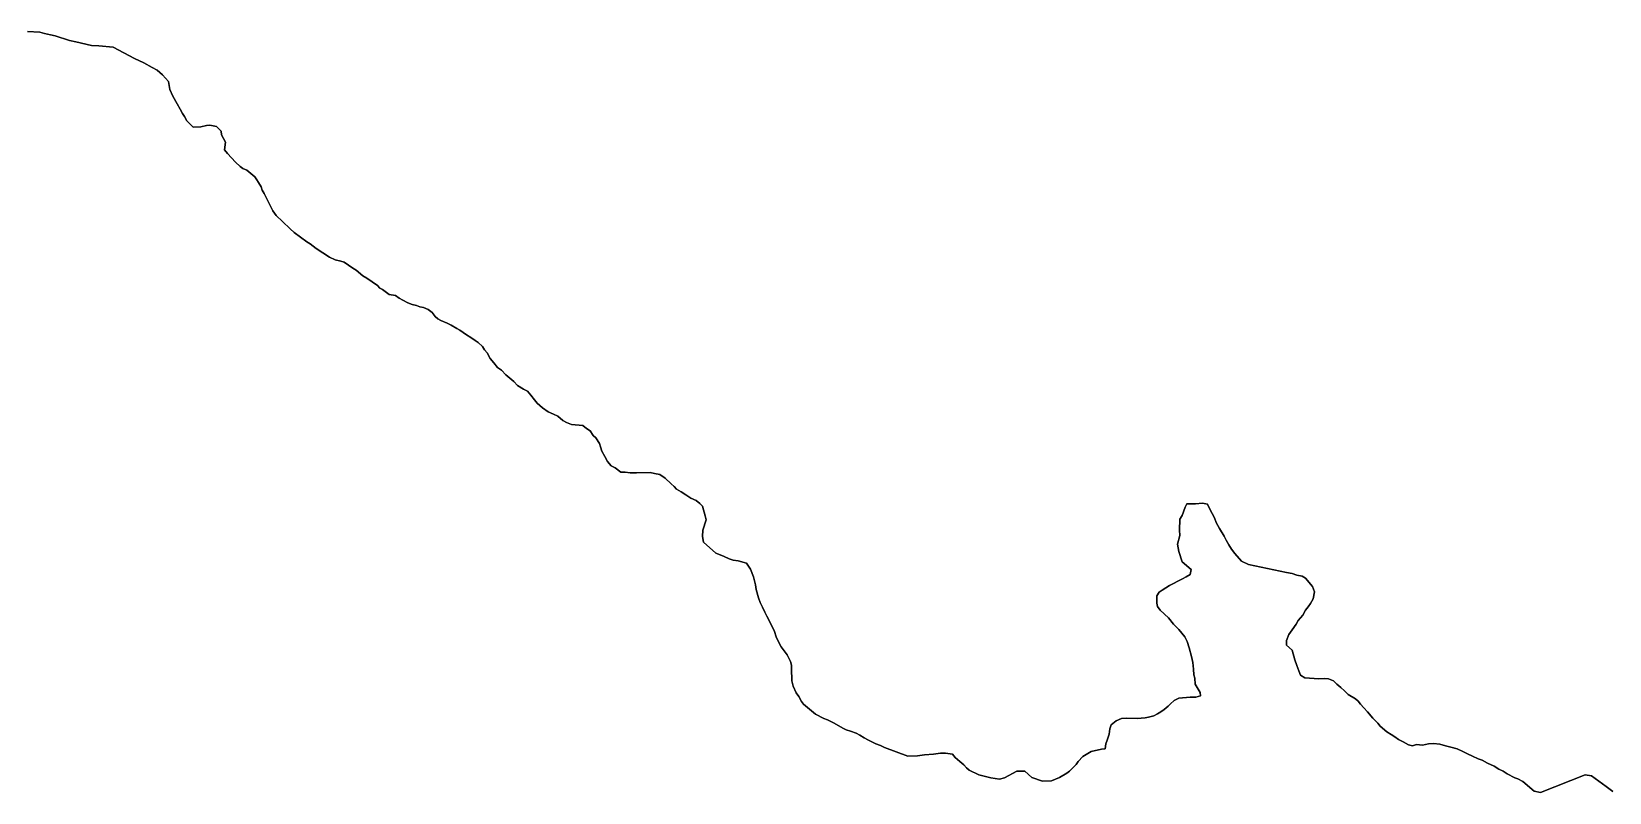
# Model space of a CAD drawing. Header units: inches. Extents: x 33.9 to 41.9, y -4.8 to 5.4.
# Drawn here: x 36.9715 to 37.0941, y -1.0346 to -0.9755 of the extents above; entities that cross this region are included whole.
import ezdxf

# ---------------------------------------------------------------- set-up
doc = ezdxf.new("R2010")
doc.units = ezdxf.units.IN
doc.header["$MEASUREMENT"] = 0
doc.layers.add('Counties', color=7, linetype='Continuous')

msp = doc.modelspace()

# ---------------------------------------------------------------- linework, layer by layer
at = {"layer": 'Counties'}
for points in [[(37.09432, -1.03453), (37.09381, -1.03414), (37.09266, -1.03332), (37.09219, -1.03325), (37.08872, -1.03461), (37.08821, -1.0345), (37.08735, -1.03376), (37.08695, -1.03355), (37.08671, -1.03348), (37.08612, -1.03317), (37.08582, -1.03296), (37.08548, -1.03281), (37.08511, -1.03256), (37.08459, -1.03234), (37.08418, -1.03211), (37.08386, -1.03201), (37.08343, -1.0318), (37.08304, -1.03162), (37.08269, -1.03144), (37.08223, -1.03122), (37.08175, -1.03109), (37.08133, -1.031), (37.08088, -1.03086), (37.08039, -1.03081), (37.08001, -1.03083), (37.07955, -1.03095), (37.07909, -1.03089), (37.07876, -1.03098), (37.07845, -1.03091), (37.07805, -1.03069), (37.07769, -1.03049), (37.0774, -1.0303), (37.07711, -1.0301), (37.07678, -1.0299), (37.07627, -1.02946), (37.07608, -1.02924), (37.0757, -1.02883), (37.07527, -1.02835), (37.07499, -1.02804), (37.07473, -1.02775), (37.07455, -1.02752), (37.07435, -1.02735), (37.07378, -1.02701), (37.07348, -1.02672), (37.0732, -1.02647), (37.07288, -1.02619), (37.07264, -1.02595), (37.07224, -1.0258), (37.0719, -1.02577), (37.07148, -1.02579), (37.07112, -1.02575), (37.07041, -1.02572), (37.07006, -1.0255), (37.06995, -1.02517), (37.06979, -1.02476), (37.06964, -1.0243), (37.06943, -1.02356), (37.06899, -1.02316), (37.06899, -1.02281), (37.06917, -1.02235), (37.06942, -1.02199), (37.06973, -1.02154), (37.0699, -1.02127), (37.07025, -1.02084), (37.07047, -1.02046), (37.07067, -1.0202), (37.07085, -1.01994), (37.07106, -1.01957), (37.07117, -1.01902), (37.07101, -1.01861), (37.07046, -1.01797), (37.07021, -1.01782), (37.06979, -1.01774), (37.06941, -1.01761), (37.06897, -1.01753), (37.06604, -1.0169), (37.06549, -1.01664), (37.06496, -1.01606), (37.06472, -1.01572), (37.06451, -1.01537), (37.06429, -1.01503), (37.06413, -1.0147), (37.06379, -1.01411), (37.06353, -1.01365), (37.06338, -1.01329), (37.06302, -1.01262), (37.06284, -1.01222), (37.06247, -1.01215), (37.06191, -1.01219), (37.06123, -1.01221), (37.06112, -1.01246), (37.06088, -1.0131), (37.0607, -1.0134), (37.06066, -1.01424), (37.06069, -1.01466), (37.06051, -1.01532), (37.06062, -1.01591), (37.06089, -1.01671), (37.06159, -1.01729), (37.06149, -1.01769), (37.0612, -1.01787), (37.06091, -1.01803), (37.06048, -1.01824), (37.06025, -1.01837), (37.05989, -1.01854), (37.05933, -1.01889), (37.0591, -1.01906), (37.05891, -1.01934), (37.05891, -1.0199), (37.05896, -1.02016), (37.05916, -1.02045), (37.05983, -1.02106), (37.0602, -1.02154), (37.06044, -1.02177), (37.06063, -1.02195), (37.06108, -1.02252), (37.06126, -1.0229), (37.06141, -1.02338), (37.06161, -1.02404), (37.0617, -1.02452), (37.06177, -1.02504), (37.06179, -1.02547), (37.06185, -1.02573), (37.06189, -1.02621), (37.06227, -1.02684), (37.06231, -1.02711), (37.06195, -1.0272), (37.06151, -1.02722), (37.06062, -1.02729), (37.06026, -1.02748), (37.05998, -1.02772), (37.05978, -1.02791), (37.05948, -1.02817), (37.05922, -1.02836), (37.05897, -1.02851), (37.05868, -1.02865), (37.05827, -1.02877), (37.058, -1.02882), (37.05738, -1.02887), (37.05658, -1.02885), (37.05616, -1.02888), (37.05574, -1.02904), (37.05537, -1.02935), (37.05526, -1.02966), (37.05521, -1.03009), (37.05506, -1.03055), (37.05496, -1.03084), (37.0549, -1.03123), (37.05461, -1.03126), (37.05381, -1.03142), (37.05316, -1.03182), (37.05281, -1.03221), (37.05264, -1.03243), (37.05212, -1.03295), (37.05191, -1.03312), (37.05134, -1.03346), (37.05074, -1.03372), (37.05002, -1.03374), (37.0492, -1.03345), (37.04865, -1.03297), (37.04804, -1.03297), (37.04707, -1.03347), (37.0467, -1.03358), (37.04602, -1.03347), (37.04508, -1.03325), (37.04434, -1.03289), (37.04412, -1.0327), (37.04393, -1.03247), (37.04361, -1.0322), (37.04325, -1.0319), (37.04304, -1.03164), (37.0425, -1.03155), (37.04211, -1.03157), (37.04156, -1.03163), (37.04087, -1.0317), (37.04032, -1.03177), (37.03958, -1.0318), (37.03777, -1.03112), (37.03745, -1.03096), (37.03708, -1.03083), (37.03652, -1.03054), (37.03617, -1.03036), (37.03585, -1.03017), (37.03556, -1.03001), (37.03511, -1.02986), (37.03477, -1.02974), (37.03451, -1.02961), (37.03386, -1.02922), (37.03333, -1.02898), (37.03305, -1.02887), (37.0324, -1.02854), (37.03146, -1.02775), (37.0313, -1.02754), (37.0311, -1.02716), (37.0309, -1.02688), (37.03067, -1.02636), (37.03057, -1.02593), (37.03054, -1.02498), (37.03054, -1.02472), (37.03046, -1.02445), (37.03019, -1.02392), (37.02974, -1.02329), (37.02938, -1.0226), (37.02919, -1.02204), (37.02863, -1.02091), (37.02847, -1.02062), (37.02828, -1.02021), (37.02811, -1.01986), (37.02798, -1.01949), (37.0278, -1.01885), (37.02774, -1.0185), (37.02758, -1.01786), (37.02736, -1.01727), (37.02705, -1.0168), (37.02638, -1.01663), (37.02601, -1.01657), (37.02569, -1.01647), (37.02531, -1.01629), (37.025, -1.01616), (37.02467, -1.01603), (37.02369, -1.01518), (37.02361, -1.01474), (37.02365, -1.01424), (37.02391, -1.01343), (37.02383, -1.01313), (37.02363, -1.01238), (37.02341, -1.01216), (37.02314, -1.01195), (37.02271, -1.01176), (37.02232, -1.01149), (37.02197, -1.01126), (37.02161, -1.01106), (37.02142, -1.01084), (37.02119, -1.01064), (37.02071, -1.01021), (37.02031, -1.00991), (37.01989, -1.00983), (37.01957, -1.00976), (37.01849, -1.00979), (37.018, -1.0098), (37.01761, -1.00975), (37.01728, -1.00975), (37.01683, -1.00939), (37.01653, -1.00925), (37.01625, -1.00891), (37.01603, -1.00852), (37.0158, -1.00812), (37.01571, -1.00777), (37.01563, -1.0075), (37.01533, -1.00708), (37.01512, -1.00688), (37.01489, -1.00654), (37.0146, -1.00634), (37.01432, -1.00612), (37.01344, -1.00604), (37.01306, -1.00589), (37.01278, -1.00572), (37.01239, -1.0054), (37.01206, -1.00523), (37.01164, -1.00505), (37.01119, -1.00475), (37.01098, -1.00455), (37.01078, -1.00439), (37.01057, -1.00411), (37.0103, -1.00375), (37.01002, -1.00346), (37.00972, -1.00329), (37.00926, -1.003), (37.00896, -1.00271), (37.00866, -1.00243), (37.00835, -1.00218), (37.00802, -1.00183), (37.00769, -1.00162), (37.00742, -1.00126), (37.00713, -1.00092), (37.0069, -1.00048), (37.00669, -1.00023), (37.00654, -0.99999), (37.00621, -0.99968), (37.00597, -0.99952), (37.00562, -0.99929), (37.00528, -0.99907), (37.00478, -0.99872), (37.00454, -0.99859), (37.00409, -0.99832), (37.0038, -0.99818), (37.00331, -0.99795), (37.00307, -0.99782), (37.00285, -0.99765), (37.00262, -0.99735), (37.00232, -0.9971), (37.00195, -0.99696), (37.00168, -0.99689), (37.00142, -0.9968), (37.00108, -0.99671), (37.00074, -0.99659), (37.00034, -0.99637), (37.00006, -0.99622), (36.99977, -0.99601), (36.99928, -0.99593), (36.99878, -0.99556), (36.99855, -0.99544), (36.99837, -0.99524), (36.99754, -0.99468), (36.99725, -0.99448), (36.99673, -0.99404), (36.99646, -0.99389), (36.99579, -0.99344), (36.99553, -0.99335), (36.9951, -0.99325), (36.99466, -0.99305), (36.99362, -0.99238), (36.99314, -0.99202), (36.99289, -0.99186), (36.99191, -0.99112), (36.99159, -0.99085), (36.99101, -0.99028), (36.9905, -0.9898), (36.99026, -0.98944), (36.98958, -0.9881), (36.98941, -0.98783), (36.98934, -0.98757), (36.98914, -0.98725), (36.98901, -0.98703), (36.98885, -0.9868), (36.98822, -0.98628), (36.98792, -0.98617), (36.98771, -0.986), (36.98735, -0.98567), (36.98674, -0.985), (36.9865, -0.9847), (36.98656, -0.98412), (36.98627, -0.98355), (36.98624, -0.98325), (36.98588, -0.98289), (36.98536, -0.98279), (36.98511, -0.98283), (36.98466, -0.98291), (36.98405, -0.98296), (36.98356, -0.98245), (36.98339, -0.98212), (36.98324, -0.98189), (36.98306, -0.98156), (36.98281, -0.98113), (36.98248, -0.98053), (36.98225, -0.98003), (36.98215, -0.97941), (36.98169, -0.97889), (36.98126, -0.97853), (36.98088, -0.97832), (36.98023, -0.97794), (36.9795, -0.97762), (36.97868, -0.97718), (36.97786, -0.97674), (36.97674, -0.97663), (36.97616, -0.97661), (36.97495, -0.97633), (36.97445, -0.97622), (36.97334, -0.97586), (36.97299, -0.97578), (36.97251, -0.97567), (36.97215, -0.97558), (36.9712, -0.97552)], [(36.9712, -0.97552), (36.97215, -0.97558), (36.97251, -0.97567), (36.97299, -0.97578), (36.97334, -0.97586), (36.97445, -0.97622), (36.97495, -0.97633), (36.97616, -0.97661), (36.97674, -0.97663), (36.97786, -0.97674), (36.97868, -0.97718), (36.9795, -0.97762), (36.98023, -0.97794), (36.98088, -0.97832), (36.98126, -0.97853), (36.98169, -0.97889), (36.98215, -0.97941), (36.98225, -0.98003), (36.98248, -0.98053), (36.98281, -0.98113), (36.98306, -0.98156), (36.98324, -0.98189), (36.98339, -0.98212), (36.98356, -0.98245), (36.98405, -0.98296), (36.98466, -0.98291), (36.98511, -0.98283), (36.98536, -0.98279), (36.98588, -0.98289), (36.98624, -0.98325), (36.98627, -0.98355), (36.98656, -0.98412), (36.9865, -0.9847), (36.98674, -0.985), (36.98735, -0.98567), (36.98771, -0.986), (36.98792, -0.98617), (36.98822, -0.98628), (36.98885, -0.9868), (36.98901, -0.98703), (36.98914, -0.98725), (36.98934, -0.98757), (36.98941, -0.98783), (36.98958, -0.9881), (36.99026, -0.98944), (36.9905, -0.9898), (36.99101, -0.99028), (36.99159, -0.99085), (36.99191, -0.99112), (36.99289, -0.99186), (36.99314, -0.99202), (36.99362, -0.99238), (36.99466, -0.99305), (36.9951, -0.99325), (36.99553, -0.99335), (36.99579, -0.99344), (36.99646, -0.99389), (36.99673, -0.99404), (36.99725, -0.99448), (36.99754, -0.99468), (36.99837, -0.99524), (36.99855, -0.99544), (36.99878, -0.99556), (36.99928, -0.99593), (36.99977, -0.99601), (37.00006, -0.99622), (37.00034, -0.99637), (37.00074, -0.99659), (37.00108, -0.99671), (37.00142, -0.9968), (37.00168, -0.99689), (37.00195, -0.99696), (37.00232, -0.9971), (37.00262, -0.99735), (37.00285, -0.99765), (37.00307, -0.99782), (37.00331, -0.99795), (37.0038, -0.99818), (37.00409, -0.99832), (37.00454, -0.99859), (37.00478, -0.99872), (37.00528, -0.99907), (37.00562, -0.99929), (37.00597, -0.99952), (37.00621, -0.99968), (37.00654, -0.99999), (37.00669, -1.00023), (37.0069, -1.00048), (37.00713, -1.00092), (37.00742, -1.00126), (37.00769, -1.00162), (37.00802, -1.00183), (37.00835, -1.00218), (37.00866, -1.00243), (37.00896, -1.00271), (37.00926, -1.003), (37.00972, -1.00329), (37.01002, -1.00346), (37.0103, -1.00375), (37.01057, -1.00411), (37.01078, -1.00439), (37.01098, -1.00455), (37.01119, -1.00475), (37.01164, -1.00505), (37.01206, -1.00523), (37.01239, -1.0054), (37.01278, -1.00572), (37.01306, -1.00589), (37.01344, -1.00604), (37.01432, -1.00612), (37.0146, -1.00634), (37.01489, -1.00654), (37.01512, -1.00688), (37.01533, -1.00708), (37.01563, -1.0075), (37.01571, -1.00777), (37.0158, -1.00812), (37.01603, -1.00852), (37.01625, -1.00891), (37.01653, -1.00925), (37.01683, -1.00939), (37.01728, -1.00975), (37.01761, -1.00975), (37.018, -1.0098), (37.01849, -1.00979), (37.01957, -1.00976), (37.01989, -1.00983), (37.02031, -1.00991), (37.02071, -1.01021), (37.02119, -1.01064), (37.02142, -1.01084), (37.02161, -1.01106), (37.02197, -1.01126), (37.02232, -1.01149), (37.02271, -1.01176), (37.02314, -1.01195), (37.02341, -1.01216), (37.02363, -1.01238), (37.02383, -1.01313), (37.02391, -1.01343), (37.02365, -1.01424), (37.02361, -1.01474), (37.02369, -1.01518), (37.02467, -1.01603), (37.025, -1.01616), (37.02531, -1.01629), (37.02569, -1.01647), (37.02601, -1.01657), (37.02638, -1.01663), (37.02705, -1.0168), (37.02736, -1.01727), (37.02758, -1.01786), (37.02774, -1.0185), (37.0278, -1.01885), (37.02798, -1.01949), (37.02811, -1.01986), (37.02828, -1.02021), (37.02847, -1.02062), (37.02863, -1.02091), (37.02919, -1.02204), (37.02938, -1.0226), (37.02974, -1.02329), (37.03019, -1.02392), (37.03046, -1.02445), (37.03054, -1.02472), (37.03054, -1.02498), (37.03057, -1.02593), (37.03067, -1.02636), (37.0309, -1.02688), (37.0311, -1.02716), (37.0313, -1.02754), (37.03146, -1.02775), (37.0324, -1.02854), (37.03305, -1.02887), (37.03333, -1.02898), (37.03386, -1.02922), (37.03451, -1.02961), (37.03477, -1.02974), (37.03511, -1.02986), (37.03556, -1.03001), (37.03585, -1.03017), (37.03617, -1.03036), (37.03652, -1.03054), (37.03708, -1.03083), (37.03745, -1.03096), (37.03777, -1.03112), (37.03958, -1.0318), (37.04032, -1.03177), (37.04087, -1.0317), (37.04156, -1.03163), (37.04211, -1.03157), (37.0425, -1.03155), (37.04304, -1.03164), (37.04325, -1.0319), (37.04361, -1.0322), (37.04393, -1.03247), (37.04412, -1.0327), (37.04434, -1.03289), (37.04508, -1.03325), (37.04602, -1.03347), (37.0467, -1.03358), (37.04707, -1.03347), (37.04804, -1.03297), (37.04865, -1.03297), (37.0492, -1.03345), (37.05002, -1.03374), (37.05074, -1.03372), (37.05134, -1.03346), (37.05191, -1.03312), (37.05212, -1.03295), (37.05264, -1.03243), (37.05281, -1.03221), (37.05316, -1.03182), (37.05381, -1.03142), (37.05461, -1.03126), (37.0549, -1.03123), (37.05496, -1.03084), (37.05506, -1.03055), (37.05521, -1.03009), (37.05526, -1.02966), (37.05537, -1.02935), (37.05574, -1.02904), (37.05616, -1.02888), (37.05658, -1.02885), (37.05738, -1.02887), (37.058, -1.02882), (37.05827, -1.02877), (37.05868, -1.02865), (37.05897, -1.02851), (37.05922, -1.02836), (37.05948, -1.02817), (37.05978, -1.02791), (37.05998, -1.02772), (37.06026, -1.02748), (37.06062, -1.02729), (37.06151, -1.02722), (37.06195, -1.0272), (37.06231, -1.02711), (37.06227, -1.02684), (37.06189, -1.02621), (37.06185, -1.02573), (37.06179, -1.02547), (37.06177, -1.02504), (37.0617, -1.02452), (37.06161, -1.02404), (37.06141, -1.02338), (37.06126, -1.0229), (37.06108, -1.02252), (37.06063, -1.02195), (37.06044, -1.02177), (37.0602, -1.02154), (37.05983, -1.02106), (37.05916, -1.02045), (37.05896, -1.02016), (37.05891, -1.0199), (37.05891, -1.01934), (37.0591, -1.01906), (37.05933, -1.01889), (37.05989, -1.01854), (37.06025, -1.01837), (37.06048, -1.01824), (37.06091, -1.01803), (37.0612, -1.01787), (37.06149, -1.01769), (37.06159, -1.01729), (37.06089, -1.01671), (37.06062, -1.01591), (37.06051, -1.01532), (37.06069, -1.01466), (37.06066, -1.01424), (37.0607, -1.0134), (37.06088, -1.0131), (37.06112, -1.01246), (37.06123, -1.01221), (37.06191, -1.01219), (37.06247, -1.01215), (37.06284, -1.01222), (37.06302, -1.01262), (37.06338, -1.01329), (37.06353, -1.01365), (37.06379, -1.01411), (37.06413, -1.0147), (37.06429, -1.01503), (37.06451, -1.01537), (37.06472, -1.01572), (37.06496, -1.01606), (37.06549, -1.01664), (37.06604, -1.0169), (37.06897, -1.01753), (37.06941, -1.01761), (37.06979, -1.01774), (37.07021, -1.01782), (37.07046, -1.01797), (37.07101, -1.01861), (37.07117, -1.01902), (37.07106, -1.01957), (37.07085, -1.01994), (37.07067, -1.0202), (37.07047, -1.02046), (37.07025, -1.02084), (37.0699, -1.02127), (37.06973, -1.02154), (37.06942, -1.02199), (37.06917, -1.02235), (37.06899, -1.02281), (37.06899, -1.02316), (37.06943, -1.02356), (37.06964, -1.0243), (37.06979, -1.02476), (37.06995, -1.02517), (37.07006, -1.0255), (37.07041, -1.02572), (37.07112, -1.02575), (37.07148, -1.02579), (37.0719, -1.02577), (37.07224, -1.0258), (37.07264, -1.02595), (37.07288, -1.02619), (37.0732, -1.02647), (37.07348, -1.02672), (37.07378, -1.02701), (37.07435, -1.02735), (37.07455, -1.02752), (37.07473, -1.02775), (37.07499, -1.02804), (37.07527, -1.02835), (37.0757, -1.02883), (37.07608, -1.02924), (37.07627, -1.02946), (37.07678, -1.0299), (37.07711, -1.0301), (37.0774, -1.0303), (37.07769, -1.03049), (37.07805, -1.03069), (37.07845, -1.03091), (37.07876, -1.03098), (37.07909, -1.03089), (37.07955, -1.03095), (37.08001, -1.03083), (37.08039, -1.03081), (37.08088, -1.03086), (37.08133, -1.031), (37.08175, -1.03109), (37.08223, -1.03122), (37.08269, -1.03144), (37.08304, -1.03162), (37.08343, -1.0318), (37.08386, -1.03201), (37.08418, -1.03211), (37.08459, -1.03234), (37.08511, -1.03256), (37.08548, -1.03281), (37.08582, -1.03296), (37.08612, -1.03317), (37.08671, -1.03348), (37.08695, -1.03355), (37.08735, -1.03376), (37.08821, -1.0345), (37.08872, -1.03461), (37.09219, -1.03325), (37.09266, -1.03332), (37.09381, -1.03414), (37.09432, -1.03453)], [(37.09432, -1.03453), (37.09381, -1.03414), (37.09266, -1.03332), (37.09219, -1.03325), (37.08872, -1.03461), (37.08821, -1.0345), (37.08735, -1.03376), (37.08695, -1.03355), (37.08671, -1.03348), (37.08612, -1.03317), (37.08582, -1.03296), (37.08548, -1.03281), (37.08511, -1.03256), (37.08459, -1.03234), (37.08418, -1.03211), (37.08386, -1.03201), (37.08343, -1.0318), (37.08304, -1.03162), (37.08269, -1.03144), (37.08223, -1.03122), (37.08175, -1.03109), (37.08133, -1.031), (37.08088, -1.03086), (37.08039, -1.03081), (37.08001, -1.03083), (37.07955, -1.03095), (37.07909, -1.03089), (37.07876, -1.03098), (37.07845, -1.03091), (37.07805, -1.03069), (37.07769, -1.03049), (37.0774, -1.0303), (37.07711, -1.0301), (37.07678, -1.0299), (37.07627, -1.02946), (37.07608, -1.02924), (37.0757, -1.02883), (37.07527, -1.02835), (37.07499, -1.02804), (37.07473, -1.02775), (37.07455, -1.02752), (37.07435, -1.02735), (37.07378, -1.02701), (37.07348, -1.02672), (37.0732, -1.02647), (37.07288, -1.02619), (37.07264, -1.02595), (37.07224, -1.0258), (37.0719, -1.02577), (37.07148, -1.02579), (37.07112, -1.02575), (37.07041, -1.02572), (37.07006, -1.0255), (37.06995, -1.02517), (37.06979, -1.02476), (37.06964, -1.0243), (37.06943, -1.02356), (37.06899, -1.02316), (37.06899, -1.02281), (37.06917, -1.02235), (37.06942, -1.02199), (37.06973, -1.02154), (37.0699, -1.02127), (37.07025, -1.02084), (37.07047, -1.02046), (37.07067, -1.0202), (37.07085, -1.01994), (37.07106, -1.01957), (37.07117, -1.01902), (37.07101, -1.01861), (37.07046, -1.01797), (37.07021, -1.01782), (37.06979, -1.01774), (37.06941, -1.01761), (37.06897, -1.01753), (37.06604, -1.0169), (37.06549, -1.01664), (37.06496, -1.01606), (37.06472, -1.01572), (37.06451, -1.01537), (37.06429, -1.01503), (37.06413, -1.0147), (37.06379, -1.01411), (37.06353, -1.01365), (37.06338, -1.01329), (37.06302, -1.01262), (37.06284, -1.01222), (37.06247, -1.01215), (37.06191, -1.01219), (37.06123, -1.01221), (37.06112, -1.01246), (37.06088, -1.0131), (37.0607, -1.0134), (37.06066, -1.01424), (37.06069, -1.01466), (37.06051, -1.01532), (37.06062, -1.01591), (37.06089, -1.01671), (37.06159, -1.01729), (37.06149, -1.01769), (37.0612, -1.01787), (37.06091, -1.01803), (37.06048, -1.01824), (37.06025, -1.01837), (37.05989, -1.01854), (37.05933, -1.01889), (37.0591, -1.01906), (37.05891, -1.01934), (37.05891, -1.0199), (37.05896, -1.02016), (37.05916, -1.02045), (37.05983, -1.02106), (37.0602, -1.02154), (37.06044, -1.02177), (37.06063, -1.02195), (37.06108, -1.02252), (37.06126, -1.0229), (37.06141, -1.02338), (37.06161, -1.02404), (37.0617, -1.02452), (37.06177, -1.02504), (37.06179, -1.02547), (37.06185, -1.02573), (37.06189, -1.02621), (37.06227, -1.02684), (37.06231, -1.02711), (37.06195, -1.0272), (37.06151, -1.02722), (37.06062, -1.02729), (37.06026, -1.02748), (37.05998, -1.02772), (37.05978, -1.02791), (37.05948, -1.02817), (37.05922, -1.02836), (37.05897, -1.02851), (37.05868, -1.02865), (37.05827, -1.02877), (37.058, -1.02882), (37.05738, -1.02887), (37.05658, -1.02885), (37.05616, -1.02888), (37.05574, -1.02904), (37.05537, -1.02935), (37.05526, -1.02966), (37.05521, -1.03009), (37.05506, -1.03055), (37.05496, -1.03084), (37.0549, -1.03123), (37.05461, -1.03126), (37.05381, -1.03142), (37.05316, -1.03182), (37.05281, -1.03221), (37.05264, -1.03243), (37.05212, -1.03295), (37.05191, -1.03312), (37.05134, -1.03346), (37.05074, -1.03372), (37.05002, -1.03374), (37.0492, -1.03345), (37.04865, -1.03297), (37.04804, -1.03297), (37.04707, -1.03347), (37.0467, -1.03358), (37.04602, -1.03347), (37.04508, -1.03325), (37.04434, -1.03289), (37.04412, -1.0327), (37.04393, -1.03247), (37.04361, -1.0322), (37.04325, -1.0319), (37.04304, -1.03164), (37.0425, -1.03155), (37.04211, -1.03157), (37.04156, -1.03163), (37.04087, -1.0317), (37.04032, -1.03177), (37.03958, -1.0318), (37.03777, -1.03112), (37.03745, -1.03096), (37.03708, -1.03083), (37.03652, -1.03054), (37.03617, -1.03036), (37.03585, -1.03017), (37.03556, -1.03001), (37.03511, -1.02986), (37.03477, -1.02974), (37.03451, -1.02961), (37.03386, -1.02922), (37.03333, -1.02898), (37.03305, -1.02887), (37.0324, -1.02854), (37.03146, -1.02775), (37.0313, -1.02754), (37.0311, -1.02716), (37.0309, -1.02688), (37.03067, -1.02636), (37.03057, -1.02593), (37.03054, -1.02498), (37.03054, -1.02472), (37.03046, -1.02445), (37.03019, -1.02392), (37.02974, -1.02329), (37.02938, -1.0226), (37.02919, -1.02204), (37.02863, -1.02091), (37.02847, -1.02062), (37.02828, -1.02021), (37.02811, -1.01986), (37.02798, -1.01949), (37.0278, -1.01885), (37.02774, -1.0185), (37.02758, -1.01786), (37.02736, -1.01727), (37.02705, -1.0168), (37.02638, -1.01663), (37.02601, -1.01657), (37.02569, -1.01647), (37.02531, -1.01629), (37.025, -1.01616), (37.02467, -1.01603), (37.02369, -1.01518), (37.02361, -1.01474), (37.02365, -1.01424), (37.02391, -1.01343), (37.02383, -1.01313), (37.02363, -1.01238), (37.02341, -1.01216), (37.02314, -1.01195), (37.02271, -1.01176), (37.02232, -1.01149), (37.02197, -1.01126), (37.02161, -1.01106), (37.02142, -1.01084), (37.02119, -1.01064), (37.02071, -1.01021), (37.02031, -1.00991), (37.01989, -1.00983), (37.01957, -1.00976), (37.01849, -1.00979), (37.018, -1.0098), (37.01761, -1.00975), (37.01728, -1.00975), (37.01683, -1.00939), (37.01653, -1.00925), (37.01625, -1.00891), (37.01603, -1.00852), (37.0158, -1.00812), (37.01571, -1.00777), (37.01563, -1.0075), (37.01533, -1.00708), (37.01512, -1.00688), (37.01489, -1.00654), (37.0146, -1.00634), (37.01432, -1.00612), (37.01344, -1.00604), (37.01306, -1.00589), (37.01278, -1.00572), (37.01239, -1.0054), (37.01206, -1.00523), (37.01164, -1.00505), (37.01119, -1.00475), (37.01098, -1.00455), (37.01078, -1.00439), (37.01057, -1.00411), (37.0103, -1.00375), (37.01002, -1.00346), (37.00972, -1.00329), (37.00926, -1.003), (37.00896, -1.00271), (37.00866, -1.00243), (37.00835, -1.00218), (37.00802, -1.00183), (37.00769, -1.00162), (37.00742, -1.00126), (37.00713, -1.00092), (37.0069, -1.00048), (37.00669, -1.00023), (37.00654, -0.99999), (37.00621, -0.99968), (37.00597, -0.99952), (37.00562, -0.99929), (37.00528, -0.99907), (37.00478, -0.99872), (37.00454, -0.99859), (37.00409, -0.99832), (37.0038, -0.99818), (37.00331, -0.99795), (37.00307, -0.99782), (37.00285, -0.99765), (37.00262, -0.99735), (37.00232, -0.9971), (37.00195, -0.99696), (37.00168, -0.99689), (37.00142, -0.9968), (37.00108, -0.99671), (37.00074, -0.99659), (37.00034, -0.99637), (37.00006, -0.99622), (36.99977, -0.99601), (36.99928, -0.99593), (36.99878, -0.99556), (36.99855, -0.99544), (36.99837, -0.99524), (36.99754, -0.99468), (36.99725, -0.99448), (36.99673, -0.99404), (36.99646, -0.99389), (36.99579, -0.99344), (36.99553, -0.99335), (36.9951, -0.99325), (36.99466, -0.99305), (36.99362, -0.99238), (36.99314, -0.99202), (36.99289, -0.99186), (36.99191, -0.99112), (36.99159, -0.99085), (36.99101, -0.99028), (36.9905, -0.9898), (36.99026, -0.98944), (36.98958, -0.9881), (36.98941, -0.98783), (36.98934, -0.98757), (36.98914, -0.98725), (36.98901, -0.98703), (36.98885, -0.9868), (36.98822, -0.98628), (36.98792, -0.98617), (36.98771, -0.986), (36.98735, -0.98567), (36.98674, -0.985), (36.9865, -0.9847), (36.98656, -0.98412), (36.98627, -0.98355), (36.98624, -0.98325), (36.98588, -0.98289), (36.98536, -0.98279), (36.98511, -0.98283), (36.98466, -0.98291), (36.98405, -0.98296), (36.98356, -0.98245), (36.98339, -0.98212), (36.98324, -0.98189), (36.98306, -0.98156), (36.98281, -0.98113), (36.98248, -0.98053), (36.98225, -0.98003), (36.98215, -0.97941), (36.98169, -0.97889), (36.98126, -0.97853), (36.98088, -0.97832), (36.98023, -0.97794), (36.9795, -0.97762), (36.97868, -0.97718), (36.97786, -0.97674), (36.97674, -0.97663), (36.97616, -0.97661), (36.97495, -0.97633), (36.97445, -0.97622), (36.97334, -0.97586), (36.97299, -0.97578), (36.97251, -0.97567), (36.97215, -0.97558), (36.9712, -0.97552)], [(36.9712, -0.97552), (36.97215, -0.97558), (36.97251, -0.97567), (36.97299, -0.97578), (36.97334, -0.97586), (36.97445, -0.97622), (36.97495, -0.97633), (36.97616, -0.97661), (36.97674, -0.97663), (36.97786, -0.97674), (36.97868, -0.97718), (36.9795, -0.97762), (36.98023, -0.97794), (36.98088, -0.97832), (36.98126, -0.97853), (36.98169, -0.97889), (36.98215, -0.97941), (36.98225, -0.98003), (36.98248, -0.98053), (36.98281, -0.98113), (36.98306, -0.98156), (36.98324, -0.98189), (36.98339, -0.98212), (36.98356, -0.98245), (36.98405, -0.98296), (36.98466, -0.98291), (36.98511, -0.98283), (36.98536, -0.98279), (36.98588, -0.98289), (36.98624, -0.98325), (36.98627, -0.98355), (36.98656, -0.98412), (36.9865, -0.9847), (36.98674, -0.985), (36.98735, -0.98567), (36.98771, -0.986), (36.98792, -0.98617), (36.98822, -0.98628), (36.98885, -0.9868), (36.98901, -0.98703), (36.98914, -0.98725), (36.98934, -0.98757), (36.98941, -0.98783), (36.98958, -0.9881), (36.99026, -0.98944), (36.9905, -0.9898), (36.99101, -0.99028), (36.99159, -0.99085), (36.99191, -0.99112), (36.99289, -0.99186), (36.99314, -0.99202), (36.99362, -0.99238), (36.99466, -0.99305), (36.9951, -0.99325), (36.99553, -0.99335), (36.99579, -0.99344), (36.99646, -0.99389), (36.99673, -0.99404), (36.99725, -0.99448), (36.99754, -0.99468), (36.99837, -0.99524), (36.99855, -0.99544), (36.99878, -0.99556), (36.99928, -0.99593), (36.99977, -0.99601), (37.00006, -0.99622), (37.00034, -0.99637), (37.00074, -0.99659), (37.00108, -0.99671), (37.00142, -0.9968), (37.00168, -0.99689), (37.00195, -0.99696), (37.00232, -0.9971), (37.00262, -0.99735), (37.00285, -0.99765), (37.00307, -0.99782), (37.00331, -0.99795), (37.0038, -0.99818), (37.00409, -0.99832), (37.00454, -0.99859), (37.00478, -0.99872), (37.00528, -0.99907), (37.00562, -0.99929), (37.00597, -0.99952), (37.00621, -0.99968), (37.00654, -0.99999), (37.00669, -1.00023), (37.0069, -1.00048), (37.00713, -1.00092), (37.00742, -1.00126), (37.00769, -1.00162), (37.00802, -1.00183), (37.00835, -1.00218), (37.00866, -1.00243), (37.00896, -1.00271), (37.00926, -1.003), (37.00972, -1.00329), (37.01002, -1.00346), (37.0103, -1.00375), (37.01057, -1.00411), (37.01078, -1.00439), (37.01098, -1.00455), (37.01119, -1.00475), (37.01164, -1.00505), (37.01206, -1.00523), (37.01239, -1.0054), (37.01278, -1.00572), (37.01306, -1.00589), (37.01344, -1.00604), (37.01432, -1.00612), (37.0146, -1.00634), (37.01489, -1.00654), (37.01512, -1.00688), (37.01533, -1.00708), (37.01563, -1.0075), (37.01571, -1.00777), (37.0158, -1.00812), (37.01603, -1.00852), (37.01625, -1.00891), (37.01653, -1.00925), (37.01683, -1.00939), (37.01728, -1.00975), (37.01761, -1.00975), (37.018, -1.0098), (37.01849, -1.00979), (37.01957, -1.00976), (37.01989, -1.00983), (37.02031, -1.00991), (37.02071, -1.01021), (37.02119, -1.01064), (37.02142, -1.01084), (37.02161, -1.01106), (37.02197, -1.01126), (37.02232, -1.01149), (37.02271, -1.01176), (37.02314, -1.01195), (37.02341, -1.01216), (37.02363, -1.01238), (37.02383, -1.01313), (37.02391, -1.01343), (37.02365, -1.01424), (37.02361, -1.01474), (37.02369, -1.01518), (37.02467, -1.01603), (37.025, -1.01616), (37.02531, -1.01629), (37.02569, -1.01647), (37.02601, -1.01657), (37.02638, -1.01663), (37.02705, -1.0168), (37.02736, -1.01727), (37.02758, -1.01786), (37.02774, -1.0185), (37.0278, -1.01885), (37.02798, -1.01949), (37.02811, -1.01986), (37.02828, -1.02021), (37.02847, -1.02062), (37.02863, -1.02091), (37.02919, -1.02204), (37.02938, -1.0226), (37.02974, -1.02329), (37.03019, -1.02392), (37.03046, -1.02445), (37.03054, -1.02472), (37.03054, -1.02498), (37.03057, -1.02593), (37.03067, -1.02636), (37.0309, -1.02688), (37.0311, -1.02716), (37.0313, -1.02754), (37.03146, -1.02775), (37.0324, -1.02854), (37.03305, -1.02887), (37.03333, -1.02898), (37.03386, -1.02922), (37.03451, -1.02961), (37.03477, -1.02974), (37.03511, -1.02986), (37.03556, -1.03001), (37.03585, -1.03017), (37.03617, -1.03036), (37.03652, -1.03054), (37.03708, -1.03083), (37.03745, -1.03096), (37.03777, -1.03112), (37.03958, -1.0318), (37.04032, -1.03177), (37.04087, -1.0317), (37.04156, -1.03163), (37.04211, -1.03157), (37.0425, -1.03155), (37.04304, -1.03164), (37.04325, -1.0319), (37.04361, -1.0322), (37.04393, -1.03247), (37.04412, -1.0327), (37.04434, -1.03289), (37.04508, -1.03325), (37.04602, -1.03347), (37.0467, -1.03358), (37.04707, -1.03347), (37.04804, -1.03297), (37.04865, -1.03297), (37.0492, -1.03345), (37.05002, -1.03374), (37.05074, -1.03372), (37.05134, -1.03346), (37.05191, -1.03312), (37.05212, -1.03295), (37.05264, -1.03243), (37.05281, -1.03221), (37.05316, -1.03182), (37.05381, -1.03142), (37.05461, -1.03126), (37.0549, -1.03123), (37.05496, -1.03084), (37.05506, -1.03055), (37.05521, -1.03009), (37.05526, -1.02966), (37.05537, -1.02935), (37.05574, -1.02904), (37.05616, -1.02888), (37.05658, -1.02885), (37.05738, -1.02887), (37.058, -1.02882), (37.05827, -1.02877), (37.05868, -1.02865), (37.05897, -1.02851), (37.05922, -1.02836), (37.05948, -1.02817), (37.05978, -1.02791), (37.05998, -1.02772), (37.06026, -1.02748), (37.06062, -1.02729), (37.06151, -1.02722), (37.06195, -1.0272), (37.06231, -1.02711), (37.06227, -1.02684), (37.06189, -1.02621), (37.06185, -1.02573), (37.06179, -1.02547), (37.06177, -1.02504), (37.0617, -1.02452), (37.06161, -1.02404), (37.06141, -1.02338), (37.06126, -1.0229), (37.06108, -1.02252), (37.06063, -1.02195), (37.06044, -1.02177), (37.0602, -1.02154), (37.05983, -1.02106), (37.05916, -1.02045), (37.05896, -1.02016), (37.05891, -1.0199), (37.05891, -1.01934), (37.0591, -1.01906), (37.05933, -1.01889), (37.05989, -1.01854), (37.06025, -1.01837), (37.06048, -1.01824), (37.06091, -1.01803), (37.0612, -1.01787), (37.06149, -1.01769), (37.06159, -1.01729), (37.06089, -1.01671), (37.06062, -1.01591), (37.06051, -1.01532), (37.06069, -1.01466), (37.06066, -1.01424), (37.0607, -1.0134), (37.06088, -1.0131), (37.06112, -1.01246), (37.06123, -1.01221), (37.06191, -1.01219), (37.06247, -1.01215), (37.06284, -1.01222), (37.06302, -1.01262), (37.06338, -1.01329), (37.06353, -1.01365), (37.06379, -1.01411), (37.06413, -1.0147), (37.06429, -1.01503), (37.06451, -1.01537), (37.06472, -1.01572), (37.06496, -1.01606), (37.06549, -1.01664), (37.06604, -1.0169), (37.06897, -1.01753), (37.06941, -1.01761), (37.06979, -1.01774), (37.07021, -1.01782), (37.07046, -1.01797), (37.07101, -1.01861), (37.07117, -1.01902), (37.07106, -1.01957), (37.07085, -1.01994), (37.07067, -1.0202), (37.07047, -1.02046), (37.07025, -1.02084), (37.0699, -1.02127), (37.06973, -1.02154), (37.06942, -1.02199), (37.06917, -1.02235), (37.06899, -1.02281), (37.06899, -1.02316), (37.06943, -1.02356), (37.06964, -1.0243), (37.06979, -1.02476), (37.06995, -1.02517), (37.07006, -1.0255), (37.07041, -1.02572), (37.07112, -1.02575), (37.07148, -1.02579), (37.0719, -1.02577), (37.07224, -1.0258), (37.07264, -1.02595), (37.07288, -1.02619), (37.0732, -1.02647), (37.07348, -1.02672), (37.07378, -1.02701), (37.07435, -1.02735), (37.07455, -1.02752), (37.07473, -1.02775), (37.07499, -1.02804), (37.07527, -1.02835), (37.0757, -1.02883), (37.07608, -1.02924), (37.07627, -1.02946), (37.07678, -1.0299), (37.07711, -1.0301), (37.0774, -1.0303), (37.07769, -1.03049), (37.07805, -1.03069), (37.07845, -1.03091), (37.07876, -1.03098), (37.07909, -1.03089), (37.07955, -1.03095), (37.08001, -1.03083), (37.08039, -1.03081), (37.08088, -1.03086), (37.08133, -1.031), (37.08175, -1.03109), (37.08223, -1.03122), (37.08269, -1.03144), (37.08304, -1.03162), (37.08343, -1.0318), (37.08386, -1.03201), (37.08418, -1.03211), (37.08459, -1.03234), (37.08511, -1.03256), (37.08548, -1.03281), (37.08582, -1.03296), (37.08612, -1.03317), (37.08671, -1.03348), (37.08695, -1.03355), (37.08735, -1.03376), (37.08821, -1.0345), (37.08872, -1.03461), (37.09219, -1.03325), (37.09266, -1.03332), (37.09381, -1.03414), (37.09432, -1.03453)]]:
    msp.add_lwpolyline(points, dxfattribs=at)

doc.saveas('drawing.dxf')
